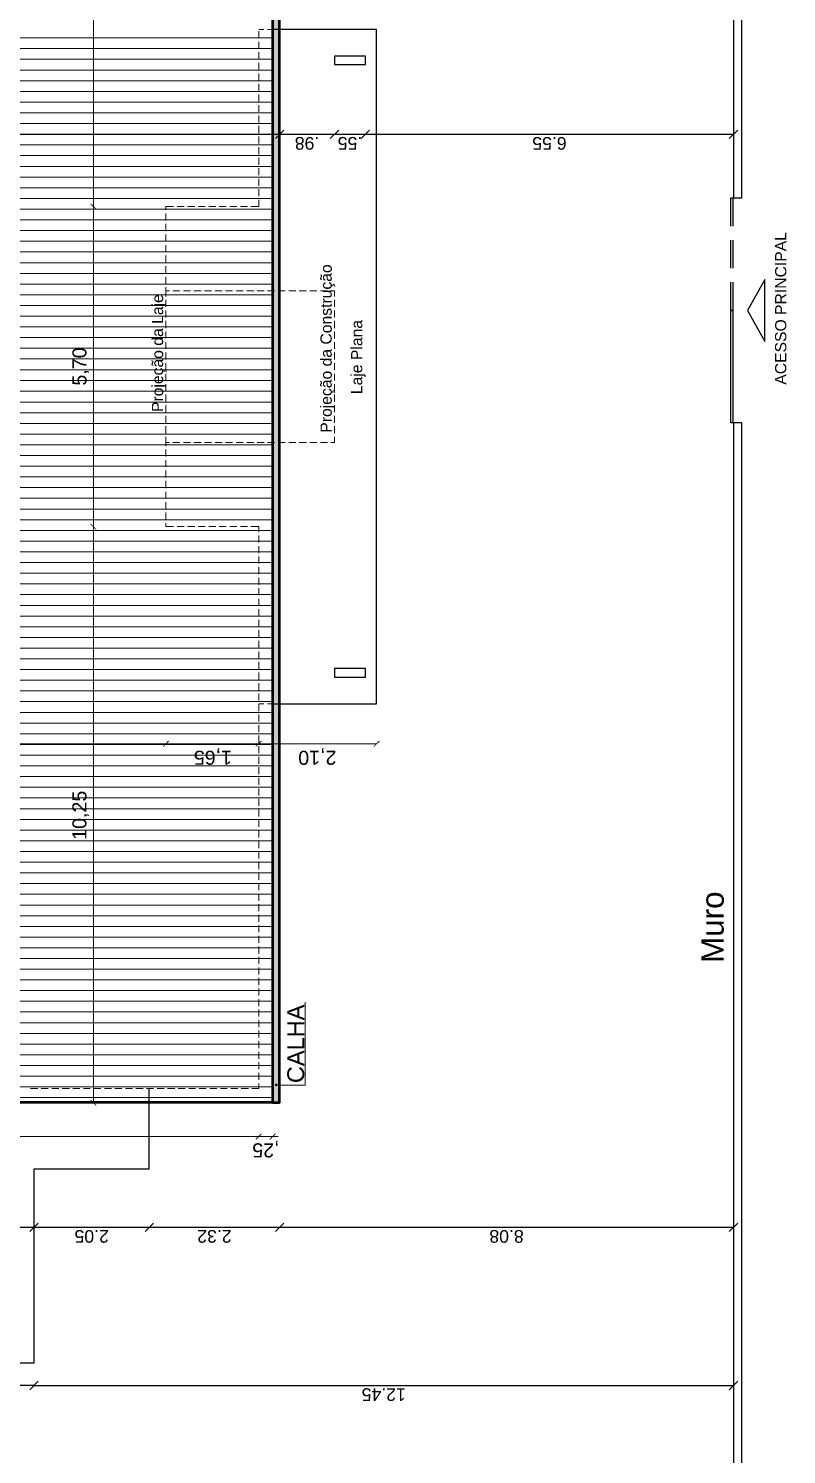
# Model space of a CAD drawing. Extents: x 3377 to 3790, y 1673 to 1846.
# Drawn here: x 3531.12 to 3544.61, y 1797.91 to 1823.29 of the extents above; entities that cross this region are included whole.
import ezdxf

# ---------------------------------------------------------------- set-up
doc = ezdxf.new("R2010")
doc.units = 0
doc.header["$LTSCALE"] = 2
doc.header["$PDMODE"] = 32
doc.linetypes.add('HIDDEN', pattern=[0.375, 0.25, -0.125])
for name, color, linetype in [('F-VT-GREIDE', 6, 'Continuous'), ('LCL - COTAS', 30, 'Continuous'), ('PDF11_Text', 7, 'Continuous'), ('PDF11_Texto', 7, 'Continuous'), ('PDF5_0', 7, 'Continuous'), ('PDF5_13-CORTE', 7, 'Continuous'), ('PDF5_A-PROJEÇÃO', 7, 'Continuous'), ('PDF5_COTAS', 7, 'Continuous'), ('PDF5_Text', 7, 'Continuous')]:
    doc.layers.add(name, color=color, linetype=linetype)
doc.layers.add('PDF5_19-COBERTA', color=7, linetype='Continuous', true_color=0xb8b8b8)
doc.styles.add('Annotative', font='arial.ttf')
doc.styles.add('PDF Arial', font='arial.ttf')
doc.styles.add('ROMANS', font='arial.ttf')
doc.dimstyles.new('1-150', dxfattribs={"dimscale": 1.5, "dimtxt": 0.15, "dimasz": 0.1, "dimexe": 0.05, "dimexo": 0.1, "dimgap": 0.03, "dimtad": 1, "dimzin": 5, "dimdsep": 46, "dimtxsty": 'ROMANS', "dimblk": 'OBLIQUE', "dimcen": 0, "dimse1": 1, "dimse2": 1, "dimclrd": 256, "dimclre": 256, "dimclrt": 2, "dimadec": 0, "dimazin": 0, "dimtfac": 1, "dimtofl": 0, "dimtmove": 2, "dimatfit": 3, "dimldrblk": 'OBLIQUE', "dimfxl": 0.04, "dimtolj": 1, "dimtzin": 1, "dimarcsym": 0})

# ---------------------------------------------------------------- blocks, each defined once
blk = doc.blocks.new('_Oblique')
at = {"color": 0, "linetype": 'ByBlock', "lineweight": -2}
blk.add_line((-0.5, -0.5), (0.5, 0.5), dxfattribs=at)
blk = doc.blocks.new('*D940')
at = {"layer": 'Defpoints', "color": 0, "transparency": 16777216}
for p in [(3385.724, 1690.495), (3385.724, 1689.294), (3385.724, 1689.294)]:
    blk.add_point(p, dxfattribs=at)
at = {"layer": 'LCL - COTAS', "lineweight": -2, "transparency": 16777216}
blk.add_line((3385.724, 1690.495), (3385.724, 1689.294), dxfattribs=at)
at = {"layer": 'LCL - COTAS', "lineweight": -2, "transparency": 16777216, "xscale": 0.15, "yscale": 0.15, "zscale": 0.15}
for p, rotation in [((3385.724, 1690.495), 90), ((3385.724, 1689.294), 270)]:
    blk.add_blockref('_Oblique', p, dxfattribs=dict(at, rotation=rotation))
at = {"layer": 'LCL - COTAS', "color": 2, "transparency": 16777216, "insert": (3385.564, 1689.894), "char_height": 0.225, "attachment_point": 5, "rotation": 90, "style": 'Annotative'}
blk.add_mtext('\\A1;1.20', dxfattribs=at)
blk = doc.blocks.new('*D941')
at = {"layer": 'Defpoints', "color": 0, "transparency": 16777216}
for p in [(3385.724, 1689.294), (3385.724, 1687.244), (3386.763, 1687.244)]:
    blk.add_point(p, dxfattribs=at)
at = {"layer": 'LCL - COTAS', "lineweight": -2, "transparency": 16777216}
blk.add_line((3385.724, 1689.294), (3385.724, 1687.244), dxfattribs=at)
at = {"layer": 'LCL - COTAS', "lineweight": -2, "transparency": 16777216, "xscale": 0.15, "yscale": 0.15, "zscale": 0.15}
for p, rotation in [((3385.724, 1689.294), 90), ((3385.724, 1687.244), 270)]:
    blk.add_blockref('_Oblique', p, dxfattribs=dict(at, rotation=rotation))
at = {"layer": 'LCL - COTAS', "color": 2, "transparency": 16777216, "insert": (3385.564, 1688.269), "char_height": 0.225, "attachment_point": 5, "rotation": 90, "style": 'Annotative'}
blk.add_mtext('\\A1;2.05', dxfattribs=at)
blk = doc.blocks.new('*D942')
at = {"layer": 'Defpoints', "color": 0, "transparency": 16777216}
for p in [(3382.908, 1690.494), (3383.313, 1690.494), (3383.313, 1689.294)]:
    blk.add_point(p, dxfattribs=at)
at = {"layer": 'LCL - COTAS', "lineweight": -2, "transparency": 16777216}
blk.add_line((3382.908, 1689.294), (3382.908, 1690.494), dxfattribs=at)
at = {"layer": 'LCL - COTAS', "lineweight": -2, "transparency": 16777216, "xscale": 0.15, "yscale": 0.15, "zscale": 0.15}
for p, rotation in [((3382.908, 1690.494), 90), ((3382.908, 1689.294), 270)]:
    blk.add_blockref('_Oblique', p, dxfattribs=dict(at, rotation=rotation))
at = {"layer": 'LCL - COTAS', "color": 2, "transparency": 16777216, "insert": (3382.748, 1689.894), "char_height": 0.225, "attachment_point": 5, "rotation": 90, "style": 'Annotative'}
blk.add_mtext('\\A1;1.20', dxfattribs=at)
blk = doc.blocks.new('*D955')
at = {"layer": 'Defpoints', "color": 0, "transparency": 16777216}
for p in [(3404.896, 1705.473), (3405.177, 1684.925), (3405.177, 1684.925)]:
    blk.add_point(p, dxfattribs=at)
at = {"layer": 'LCL - COTAS', "lineweight": -2, "transparency": 16777216}
blk.add_line((3405.177, 1705.473), (3405.177, 1684.925), dxfattribs=at)
at = {"layer": 'LCL - COTAS', "lineweight": -2, "transparency": 16777216, "xscale": 0.15, "yscale": 0.15, "zscale": 0.15}
for p, rotation in [((3405.177, 1705.473), 90), ((3405.177, 1684.925), 270)]:
    blk.add_blockref('_Oblique', p, dxfattribs=dict(at, rotation=rotation))
at = {"layer": 'LCL - COTAS', "color": 2, "transparency": 16777216, "insert": (3405.017, 1695.199), "char_height": 0.225, "attachment_point": 5, "rotation": 90, "style": 'Annotative'}
blk.add_mtext('\\A1;20.55', dxfattribs=at)
blk = doc.blocks.new('*D956')
at = {"layer": 'Defpoints', "color": 0, "transparency": 16777216}
for p in [(3405.177, 1684.925), (3405.177, 1683.947), (3406.417, 1683.947)]:
    blk.add_point(p, dxfattribs=at)
at = {"layer": 'LCL - COTAS', "lineweight": -2, "transparency": 16777216}
blk.add_line((3405.177, 1684.925), (3405.177, 1683.947), dxfattribs=at)
at = {"layer": 'LCL - COTAS', "lineweight": -2, "transparency": 16777216, "xscale": 0.15, "yscale": 0.15, "zscale": 0.15}
for p, rotation in [((3405.177, 1684.925), 90), ((3405.177, 1683.947), 270)]:
    blk.add_blockref('_Oblique', p, dxfattribs=dict(at, rotation=rotation))
at = {"layer": 'LCL - COTAS', "color": 2, "transparency": 16777216, "insert": (3405.017, 1684.436), "char_height": 0.225, "attachment_point": 5, "rotation": 90, "style": 'Annotative'}
blk.add_mtext('\\A1;.98', dxfattribs=at)
blk = doc.blocks.new('*D957')
at = {"layer": 'Defpoints', "color": 0, "transparency": 16777216}
for p in [(3406.417, 1683.947), (3405.177, 1683.397), (3406.417, 1683.397)]:
    blk.add_point(p, dxfattribs=at)
at = {"layer": 'LCL - COTAS', "lineweight": -2, "transparency": 16777216}
blk.add_line((3405.177, 1683.947), (3405.177, 1683.397), dxfattribs=at)
at = {"layer": 'LCL - COTAS', "lineweight": -2, "transparency": 16777216, "xscale": 0.15, "yscale": 0.15, "zscale": 0.15}
for p, rotation in [((3405.177, 1683.947), 90), ((3405.177, 1683.397), 270)]:
    blk.add_blockref('_Oblique', p, dxfattribs=dict(at, rotation=rotation))
at = {"layer": 'LCL - COTAS', "color": 2, "transparency": 16777216, "insert": (3405.018, 1683.672), "char_height": 0.225, "attachment_point": 5, "rotation": 90, "style": 'Annotative'}
blk.add_mtext('\\A1;.55', dxfattribs=at)
blk = doc.blocks.new('*D958')
at = {"layer": 'Defpoints', "color": 0, "transparency": 16777216}
for p in [(3406.417, 1683.397), (3405.149, 1676.847), (3405.177, 1676.847)]:
    blk.add_point(p, dxfattribs=at)
at = {"layer": 'LCL - COTAS', "lineweight": -2, "transparency": 16777216}
blk.add_line((3405.177, 1683.397), (3405.177, 1676.847), dxfattribs=at)
at = {"layer": 'LCL - COTAS', "lineweight": -2, "transparency": 16777216, "xscale": 0.15, "yscale": 0.15, "zscale": 0.15}
for p, rotation in [((3405.177, 1683.397), 90), ((3405.177, 1676.847), 270)]:
    blk.add_blockref('_Oblique', p, dxfattribs=dict(at, rotation=rotation))
at = {"layer": 'LCL - COTAS', "color": 2, "transparency": 16777216, "insert": (3405.017, 1680.122), "char_height": 0.225, "attachment_point": 5, "rotation": 90, "style": 'Annotative'}
blk.add_mtext('\\A1;6.55', dxfattribs=at)
blk = doc.blocks.new('*D960')
at = {"layer": 'Defpoints', "color": 0, "transparency": 16777216}
for p in [(3386.763, 1687.244), (3385.724, 1684.925), (3387.943, 1684.925)]:
    blk.add_point(p, dxfattribs=at)
at = {"layer": 'LCL - COTAS', "lineweight": -2, "transparency": 16777216}
blk.add_line((3385.724, 1687.244), (3385.724, 1684.925), dxfattribs=at)
at = {"layer": 'LCL - COTAS', "lineweight": -2, "transparency": 16777216, "xscale": 0.15, "yscale": 0.15, "zscale": 0.15}
for p, rotation in [((3385.724, 1687.244), 90), ((3385.724, 1684.925), 270)]:
    blk.add_blockref('_Oblique', p, dxfattribs=dict(at, rotation=rotation))
at = {"layer": 'LCL - COTAS', "color": 2, "transparency": 16777216, "insert": (3385.564, 1686.084), "char_height": 0.225, "attachment_point": 5, "rotation": 90, "style": 'Annotative'}
blk.add_mtext('\\A1;2.32', dxfattribs=at)
blk = doc.blocks.new('*D961')
at = {"layer": 'Defpoints', "color": 0, "transparency": 16777216}
for p in [(3387.943, 1684.925), (3385.724, 1676.847), (3385.765, 1676.847)]:
    blk.add_point(p, dxfattribs=at)
at = {"layer": 'LCL - COTAS', "lineweight": -2, "transparency": 16777216}
blk.add_line((3385.724, 1684.925), (3385.724, 1676.847), dxfattribs=at)
at = {"layer": 'LCL - COTAS', "lineweight": -2, "transparency": 16777216, "xscale": 0.15, "yscale": 0.15, "zscale": 0.15}
for p, rotation in [((3385.724, 1684.925), 90), ((3385.724, 1676.847), 270)]:
    blk.add_blockref('_Oblique', p, dxfattribs=dict(at, rotation=rotation))
at = {"layer": 'LCL - COTAS', "color": 2, "transparency": 16777216, "insert": (3385.564, 1680.886), "char_height": 0.225, "attachment_point": 5, "rotation": 90, "style": 'Annotative'}
blk.add_mtext('\\A1;8.08', dxfattribs=at)
blk = doc.blocks.new('*D962')
at = {"layer": 'Defpoints', "color": 0, "transparency": 16777216}
for p in [(3383.313, 1689.294), (3382.908, 1676.847), (3387.943, 1676.847)]:
    blk.add_point(p, dxfattribs=at)
at = {"layer": 'LCL - COTAS', "lineweight": -2, "transparency": 16777216}
blk.add_line((3382.908, 1689.294), (3382.908, 1676.847), dxfattribs=at)
at = {"layer": 'LCL - COTAS', "lineweight": -2, "transparency": 16777216, "xscale": 0.15, "yscale": 0.15, "zscale": 0.15}
for p, rotation in [((3382.908, 1689.294), 90), ((3382.908, 1676.847), 270)]:
    blk.add_blockref('_Oblique', p, dxfattribs=dict(at, rotation=rotation))
at = {"layer": 'LCL - COTAS', "color": 2, "transparency": 16777216, "insert": (3382.748, 1683.071), "char_height": 0.225, "attachment_point": 5, "rotation": 90, "style": 'Annotative'}
blk.add_mtext('\\A1;12.45', dxfattribs=at)
blk = doc.blocks.new('A$C477fa223')
at = {"true_color": 0x00adad}
h = blk.add_hatch(color=134, dxfattribs=at)
h.dxf.hatch_style = 1
h.paths.add_polyline_path([(46.189, 9.144), (18.441, 9.144), (18.441, 9.021), (46.189, 9.021)])
for points in [[(13.811, 14.591), (13.811, 13.391), (17.261, 13.391), (17.261, 11.341), (18.691, 11.341)], [(18.441, 9.021), (18.441, 9.144), (46.189, 9.144), (46.189, 9.021), (18.441, 9.021)]]:
    blk.add_lwpolyline(points)
at = {"layer": 'F-VT-GREIDE'}
blk.add_lwpolyline([(34.541, 0.793), (60, 0.793), (60, 36.793), (0, 36.793), (0, 0.793), (30.541, 0.793), (30.541, 0.943), (0.15, 0.943), (0.15, 36.643), (59.85, 36.643), (59.85, 0.943), (34.541, 0.943)], close=True, dxfattribs=at)
at = {"layer": 'F-VT-GREIDE', "color": 2}
for points in [[(30.541, 0.993), (32.541, 0.993), (32.541, 0.956), (30.541, 0.956)], [(33.092, 0.384), (32.541, 0.696), (31.989, 0.384)]]:
    blk.add_lwpolyline(points, close=True, dxfattribs=at)
at = {"layer": 'F-VT-GREIDE', "color": 1, "linetype": 'HIDDEN'}
blk.add_lwpolyline([(32.541, 0.993), (34.541, 0.993), (34.541, 0.956), (32.541, 0.956)], close=True, dxfattribs=at)
at = {"layer": 'PDF11_Texto', "lineweight": 0}
blk.add_lwpolyline([(18.754, 9.079), (18.754, 8.563), (20.231, 8.563)], dxfattribs=at)
blk.add_circle((18.755, 9.079), 0.0164, dxfattribs=at)
at = {"layer": 'PDF11_Texto', "transparency": 33554559}
for points in [[(18.739, 9.081), (18.77, 9.08), (18.738, 9.08)], [(18.77, 9.08), (18.738, 9.08), (18.77, 9.079)], [(18.738, 9.08), (18.77, 9.079), (18.738, 9.079)], [(18.77, 9.079), (18.738, 9.079), (18.77, 9.076)], [(18.738, 9.079), (18.77, 9.076), (18.738, 9.076)], [(18.77, 9.076), (18.738, 9.076), (18.77, 9.075)], [(18.738, 9.076), (18.77, 9.075), (18.739, 9.075)], [(18.74, 9.086), (18.769, 9.084), (18.739, 9.084)], [(18.769, 9.084), (18.739, 9.084), (18.77, 9.083)], [(18.739, 9.084), (18.77, 9.083), (18.739, 9.083)], [(18.77, 9.083), (18.739, 9.083), (18.77, 9.081)], [(18.739, 9.083), (18.77, 9.081), (18.739, 9.081)], [(18.77, 9.081), (18.739, 9.081), (18.77, 9.08)], [(18.77, 9.075), (18.739, 9.075), (18.77, 9.073)], [(18.739, 9.075), (18.77, 9.073), (18.739, 9.073)], [(18.77, 9.073), (18.739, 9.073), (18.769, 9.072)], [(18.739, 9.073), (18.769, 9.072), (18.739, 9.072)], [(18.769, 9.072), (18.739, 9.072), (18.769, 9.071)], [(18.739, 9.072), (18.769, 9.071), (18.74, 9.071)], [(18.741, 9.087), (18.769, 9.086), (18.74, 9.086)], [(18.769, 9.086), (18.74, 9.086), (18.769, 9.084)], [(18.769, 9.071), (18.74, 9.071), (18.768, 9.07)], [(18.74, 9.071), (18.768, 9.07), (18.741, 9.07)], [(18.742, 9.088), (18.768, 9.087), (18.741, 9.087)], [(18.768, 9.087), (18.741, 9.087), (18.769, 9.086)], [(18.768, 9.07), (18.741, 9.07), (18.767, 9.068)], [(18.741, 9.07), (18.767, 9.068), (18.742, 9.068)], [(18.744, 9.09), (18.766, 9.089), (18.742, 9.089)], [(18.766, 9.089), (18.742, 9.089), (18.767, 9.088)], [(18.742, 9.089), (18.767, 9.088), (18.742, 9.088)], [(18.767, 9.088), (18.742, 9.088), (18.768, 9.087)], [(18.767, 9.068), (18.742, 9.068), (18.766, 9.067)], [(18.742, 9.068), (18.766, 9.067), (18.742, 9.067)], [(18.766, 9.067), (18.742, 9.067), (18.765, 9.066)], [(18.742, 9.067), (18.765, 9.066), (18.744, 9.066)], [(18.746, 9.091), (18.765, 9.09), (18.744, 9.09)], [(18.765, 9.09), (18.744, 9.09), (18.766, 9.089)], [(18.765, 9.066), (18.744, 9.066), (18.764, 9.065)], [(18.744, 9.066), (18.764, 9.065), (18.746, 9.065)], [(18.747, 9.092), (18.764, 9.091), (18.746, 9.091)], [(18.764, 9.091), (18.746, 9.091), (18.765, 9.09)], [(18.764, 9.065), (18.746, 9.065), (18.762, 9.065)], [(18.746, 9.065), (18.762, 9.065), (18.747, 9.065)], [(18.748, 9.092), (18.762, 9.092), (18.747, 9.092)], [(18.762, 9.092), (18.747, 9.092), (18.764, 9.091)], [(18.762, 9.065), (18.747, 9.065), (18.76, 9.064)], [(18.747, 9.065), (18.76, 9.064), (18.748, 9.064)], [(18.75, 9.093), (18.76, 9.092), (18.748, 9.092)], [(18.76, 9.092), (18.748, 9.092), (18.762, 9.092)], [(18.76, 9.064), (18.748, 9.064), (18.759, 9.063)], [(18.748, 9.064), (18.759, 9.063), (18.75, 9.063)], [(18.751, 9.093), (18.759, 9.093), (18.75, 9.093)], [(18.759, 9.093), (18.75, 9.093), (18.76, 9.092)], [(18.759, 9.063), (18.75, 9.063), (18.758, 9.063)], [(18.75, 9.063), (18.758, 9.063), (18.751, 9.063)], [(18.753, 9.093), (18.758, 9.093), (18.751, 9.093)], [(18.758, 9.093), (18.751, 9.093), (18.759, 9.093)], [(18.751, 9.063), (18.753, 9.063), (18.756, 9.063)], [(18.751, 9.063), (18.758, 9.063), (18.756, 9.063)], [(18.754, 9.094), (18.756, 9.093), (18.753, 9.093)], [(18.756, 9.093), (18.753, 9.093), (18.758, 9.093)], [(18.753, 9.063), (18.756, 9.063), (18.754, 9.063)]]:
    blk.add_solid(points, dxfattribs=at)
at = {"layer": 'PDF5_0', "transparency": 33554559}
for points in [[(18.484, 12.39), (18.395, 12.28), (18.386, 12.288)], [(18.496, 12.382), (18.484, 12.39), (18.395, 12.28)], [(28.637, 12.288), (28.646, 12.28), (28.734, 12.39)], [(28.734, 12.39), (28.646, 12.28), (28.637, 12.288)], [(28.646, 12.28), (28.734, 12.39), (28.747, 12.382)], [(28.747, 12.382), (28.734, 12.39), (28.646, 12.28)], [(34.334, 12.288), (34.347, 12.28), (34.435, 12.39)], [(34.435, 12.39), (34.347, 12.28), (34.334, 12.288)], [(34.347, 12.28), (34.435, 12.39), (34.444, 12.382)], [(34.444, 12.382), (34.435, 12.39), (34.347, 12.28)], [(24.883, 11.002), (24.773, 11.091), (24.781, 11.099)], [(24.781, 11.099), (24.773, 11.091), (24.883, 11.002)], [(24.87, 10.989), (24.883, 11.002), (24.773, 11.091)], [(24.773, 11.091), (24.883, 11.002), (24.87, 10.989)], [(17.794, 9.448), (17.781, 9.44), (17.891, 9.351)], [(17.794, 9.448), (17.781, 9.44), (17.891, 9.351)], [(17.781, 9.44), (17.891, 9.351), (17.883, 9.338)], [(17.781, 9.44), (17.891, 9.351), (17.883, 9.338)], [(24.883, 9.351), (24.773, 9.44), (24.781, 9.448)], [(24.781, 9.448), (24.773, 9.44), (24.883, 9.351)], [(24.87, 9.338), (24.883, 9.351), (24.773, 9.44)], [(24.773, 9.44), (24.883, 9.351), (24.87, 9.338)], [(17.891, 9.101), (17.781, 9.19), (17.794, 9.199)], [(17.883, 9.089), (17.891, 9.101), (17.781, 9.19)], [(24.781, 7.349), (24.773, 7.341), (24.883, 7.252)], [(24.773, 7.341), (24.883, 7.252), (24.87, 7.239)]]:
    blk.add_solid(points, dxfattribs=at)
at = {"layer": 'PDF5_13-CORTE', "lineweight": 50}
blk.add_lwpolyline([(18.441, 29.442), (46.189, 29.442), (46.189, 9.144), (18.441, 9.144)], close=True, dxfattribs=at)
blk.add_lwpolyline([(18.441, 9.144), (18.441, 9.021), (46.189, 9.021), (46.189, 9.144)], dxfattribs=at)
at = {"layer": 'PDF5_13-CORTE', "lineweight": 25}
blk.add_lwpolyline([(25.539, 9.144), (25.539, 7.294), (37.542, 7.294), (37.542, 9.144)], dxfattribs=at)
for points in [[(26.013, 8.043), (26.013, 7.493), (26.165, 7.493), (26.165, 8.043)], [(36.916, 8.043), (36.916, 7.493), (37.068, 7.493), (37.068, 8.043)]]:
    blk.add_lwpolyline(points, close=True, dxfattribs=at)
at = {"layer": 'PDF5_19-COBERTA', "lineweight": 20}
for points in [[(18.53, 29.442), (18.53, 9.144)], [(18.721, 29.442), (18.721, 9.144)], [(18.911, 29.442), (18.911, 9.144)], [(19.101, 29.442), (19.101, 9.144)], [(19.292, 29.442), (19.292, 9.144)], [(19.482, 29.442), (19.482, 9.144)], [(19.673, 29.442), (19.673, 9.144)], [(19.863, 29.442), (19.863, 9.144)], [(20.054, 29.442), (20.054, 9.144)], [(20.244, 29.442), (20.244, 9.144)], [(20.435, 29.442), (20.435, 9.144)], [(20.625, 29.442), (20.625, 9.144)], [(20.816, 29.442), (20.816, 9.144)], [(21.006, 29.442), (21.006, 9.144)], [(21.197, 29.442), (21.197, 9.144)], [(21.387, 29.442), (21.387, 9.144)], [(21.577, 29.442), (21.577, 9.144)], [(21.768, 29.442), (21.768, 9.144)], [(21.958, 29.442), (21.958, 9.144)], [(22.149, 29.442), (22.149, 9.144)], [(22.339, 29.442), (22.339, 9.144)], [(22.53, 29.442), (22.53, 9.144)], [(22.72, 29.442), (22.72, 9.144)], [(22.911, 29.442), (22.911, 9.144)], [(23.101, 29.442), (23.101, 9.144)], [(23.292, 29.442), (23.292, 9.144)], [(23.482, 29.442), (23.482, 9.144)], [(23.672, 29.442), (23.672, 9.144)], [(23.863, 29.442), (23.863, 9.144)], [(24.053, 29.442), (24.053, 9.144)], [(24.244, 29.442), (24.244, 9.144)], [(24.434, 29.442), (24.434, 9.144)], [(24.625, 29.442), (24.625, 9.144)], [(24.815, 29.442), (24.815, 9.144)], [(25.006, 29.442), (25.006, 9.144)], [(25.196, 29.442), (25.196, 9.144)], [(25.387, 29.442), (25.387, 9.144)], [(25.577, 29.442), (25.577, 9.144)], [(25.768, 29.442), (25.768, 9.144)], [(25.958, 29.442), (25.958, 9.144)], [(26.148, 29.442), (26.148, 9.144)], [(26.339, 29.442), (26.339, 9.144)], [(26.529, 29.442), (26.529, 9.144)], [(26.72, 29.442), (26.72, 9.144)], [(26.91, 29.442), (26.91, 9.144)], [(27.101, 29.442), (27.101, 9.144)], [(27.291, 29.442), (27.291, 9.144)], [(27.482, 29.442), (27.482, 9.144)], [(27.672, 29.442), (27.672, 9.144)], [(27.863, 29.442), (27.863, 9.144)], [(28.053, 29.442), (28.053, 9.144)], [(28.243, 29.442), (28.243, 9.144)], [(28.434, 29.442), (28.434, 9.144)], [(28.624, 29.442), (28.624, 9.144)], [(28.815, 29.442), (28.815, 9.144)], [(29.005, 29.442), (29.005, 9.144)], [(29.196, 29.442), (29.196, 9.144)], [(29.386, 29.442), (29.386, 9.144)], [(29.577, 29.442), (29.577, 9.144)], [(29.767, 29.442), (29.767, 9.144)], [(29.958, 29.442), (29.958, 9.144)], [(30.148, 29.442), (30.148, 9.144)], [(30.339, 29.442), (30.339, 9.144)], [(30.529, 29.442), (30.529, 9.144)], [(30.719, 29.442), (30.719, 9.144)], [(30.91, 29.442), (30.91, 9.144)], [(31.105, 29.442), (31.105, 9.144)], [(31.295, 29.442), (31.295, 9.144)], [(31.485, 29.442), (31.485, 9.144)], [(31.676, 29.442), (31.676, 9.144)], [(31.866, 29.442), (31.866, 9.144)], [(32.057, 29.442), (32.057, 9.144)], [(32.247, 29.442), (32.247, 9.144)], [(32.438, 29.442), (32.438, 9.144)], [(32.628, 29.442), (32.628, 9.144)], [(32.819, 29.442), (32.819, 9.144)], [(33.009, 29.442), (33.009, 9.144)], [(33.2, 29.442), (33.2, 9.144)], [(33.39, 29.442), (33.39, 9.144)], [(33.581, 29.442), (33.581, 9.144)], [(33.771, 29.442), (33.771, 9.144)], [(33.961, 29.442), (33.961, 9.144)], [(34.152, 29.442), (34.152, 9.144)], [(34.342, 29.442), (34.342, 9.144)], [(34.533, 29.442), (34.533, 9.144)], [(34.723, 29.442), (34.723, 9.144)], [(34.914, 29.442), (34.914, 9.144)], [(35.104, 29.442), (35.104, 9.144)], [(35.295, 29.442), (35.295, 9.144)], [(35.485, 29.442), (35.485, 9.144)], [(35.676, 29.442), (35.676, 9.144)], [(35.866, 29.442), (35.866, 9.144)], [(36.056, 29.442), (36.056, 9.144)], [(36.247, 29.442), (36.247, 9.144)], [(36.437, 29.442), (36.437, 9.144)], [(36.628, 29.442), (36.628, 9.144)], [(36.818, 29.442), (36.818, 9.144)], [(37.009, 29.442), (37.009, 9.144)], [(37.199, 29.442), (37.199, 9.144)], [(37.39, 29.442), (37.39, 9.144)]]:
    blk.add_lwpolyline(points, dxfattribs=at)
at = {"layer": 'PDF5_A-PROJEÇÃO', "lineweight": 18}
for points in [[(18.691, 13.325), (18.691, 13.452)], [(18.691, 13.139), (18.691, 13.262)], [(18.691, 12.949), (18.691, 13.076)], [(18.691, 12.762), (18.691, 12.889)], [(18.691, 12.576), (18.691, 12.699)], [(18.691, 12.39), (18.691, 12.513)], [(18.691, 12.2), (18.691, 12.326)], [(18.691, 12.013), (18.691, 12.136)], [(18.691, 11.827), (18.691, 11.95)], [(18.691, 11.637), (18.691, 11.764)], [(18.691, 11.45), (18.691, 11.577)], [(18.691, 11.264), (18.691, 11.387)], [(18.691, 11.074), (18.691, 11.201)], [(18.691, 10.887), (18.691, 11.014)], [(28.692, 10.909), (28.692, 11.044), (28.751, 11.044)], [(28.815, 11.044), (28.942, 11.044)], [(29.001, 11.044), (29.128, 11.044)], [(29.192, 11.044), (29.314, 11.044)], [(29.378, 11.044), (29.505, 11.044)], [(29.564, 11.044), (29.691, 11.044)], [(29.754, 11.044), (29.877, 11.044)], [(29.941, 11.044), (30.063, 11.044)], [(30.127, 11.044), (30.19, 11.044), (30.19, 10.981)], [(30.19, 11.044), (30.292, 11.044)], [(30.19, 10.921), (30.19, 10.794)], [(30.351, 11.044), (30.478, 11.044)], [(30.542, 11.044), (30.664, 11.044)], [(30.728, 11.044), (30.855, 11.044)], [(30.914, 11.044), (31.041, 11.044)], [(31.105, 11.044), (31.227, 11.044)], [(31.291, 11.044), (31.414, 11.044)], [(31.477, 11.044), (31.604, 11.044)], [(31.667, 11.044), (31.79, 11.044)], [(31.854, 11.044), (31.976, 11.044)], [(32.04, 11.044), (32.167, 11.044)], [(32.226, 11.044), (32.353, 11.044)], [(32.417, 11.044), (32.539, 11.044)], [(32.603, 11.044), (32.73, 11.044)], [(32.789, 11.044), (32.891, 11.044)], [(32.891, 10.981), (32.891, 11.044), (32.954, 11.044)], [(32.891, 10.794), (32.891, 10.921)], [(33.013, 11.044), (33.14, 11.044)], [(33.204, 11.044), (33.327, 11.044)], [(33.39, 11.044), (33.517, 11.044)], [(33.576, 11.044), (33.703, 11.044)], [(33.767, 11.044), (33.889, 11.044)], [(33.953, 11.044), (34.08, 11.044)], [(34.139, 11.044), (34.266, 11.044)], [(34.33, 11.044), (34.389, 11.044), (34.389, 10.909)], [(18.691, 10.701), (18.691, 10.824)], [(28.692, 10.718), (28.692, 10.845)], [(30.19, 10.731), (30.19, 10.608)], [(32.891, 10.608), (32.891, 10.731)], [(34.389, 10.845), (34.389, 10.718)], [(18.691, 10.515), (18.691, 10.638)], [(18.691, 10.325), (18.691, 10.452)], [(28.692, 10.532), (28.692, 10.659)], [(28.692, 10.346), (28.692, 10.468)], [(30.19, 10.545), (30.19, 10.418)], [(32.891, 10.418), (32.891, 10.545)], [(34.389, 10.659), (34.389, 10.532)], [(34.389, 10.468), (34.389, 10.346)], [(18.691, 10.138), (18.691, 10.261)], [(28.692, 10.155), (28.692, 10.282)], [(30.19, 10.358), (30.19, 10.231)], [(30.19, 10.168), (30.19, 10.045)], [(32.891, 10.231), (32.891, 10.358)], [(32.891, 10.045), (32.891, 10.168)], [(34.389, 10.282), (34.389, 10.155)], [(18.691, 9.952), (18.691, 10.075)], [(28.692, 9.969), (28.692, 10.096)], [(28.692, 9.783), (28.692, 9.906)], [(30.19, 9.982), (30.19, 9.859)], [(32.891, 9.859), (32.891, 9.982)], [(34.389, 10.096), (34.389, 9.969)], [(34.389, 9.906), (34.389, 9.783)], [(18.691, 9.762), (18.691, 9.889)], [(18.691, 9.575), (18.691, 9.702)], [(28.692, 9.592), (28.692, 9.719)], [(30.19, 9.796), (30.19, 9.669)], [(32.891, 9.669), (32.891, 9.796)], [(34.389, 9.719), (34.389, 9.592)], [(18.784, 9.393), (18.691, 9.393), (18.691, 9.512)], [(18.97, 9.393), (18.848, 9.393)], [(19.161, 9.393), (19.034, 9.393)], [(19.347, 9.393), (19.22, 9.393)], [(19.533, 9.393), (19.41, 9.393)], [(19.724, 9.393), (19.597, 9.393)], [(19.91, 9.393), (19.783, 9.393)], [(20.096, 9.393), (19.973, 9.393)], [(20.282, 9.393), (20.16, 9.393)], [(20.473, 9.393), (20.346, 9.393)], [(20.659, 9.393), (20.532, 9.393)], [(20.845, 9.393), (20.723, 9.393)], [(21.036, 9.393), (20.909, 9.393)], [(21.222, 9.393), (21.095, 9.393)], [(21.408, 9.393), (21.285, 9.393)], [(21.599, 9.393), (21.472, 9.393)], [(21.785, 9.393), (21.658, 9.393)], [(21.971, 9.393), (21.848, 9.393)], [(22.157, 9.393), (22.035, 9.393)], [(22.348, 9.393), (22.221, 9.393)], [(22.534, 9.393), (22.407, 9.393)], [(22.72, 9.393), (22.597, 9.393)], [(22.911, 9.393), (22.784, 9.393)], [(23.097, 9.393), (22.97, 9.393)], [(23.283, 9.393), (23.16, 9.393)], [(23.474, 9.393), (23.347, 9.393)], [(23.66, 9.393), (23.533, 9.393)], [(23.846, 9.393), (23.723, 9.393)], [(24.032, 9.393), (23.909, 9.393)], [(24.223, 9.393), (24.096, 9.393)], [(24.409, 9.393), (24.286, 9.393)], [(24.595, 9.393), (24.472, 9.393)], [(24.786, 9.393), (24.659, 9.393)], [(24.972, 9.393), (24.845, 9.393)], [(25.158, 9.393), (25.035, 9.393)], [(25.349, 9.393), (25.222, 9.393)], [(25.535, 9.393), (25.408, 9.393)], [(25.539, 9.3), (25.539, 9.393)], [(25.721, 9.393), (25.598, 9.393)], [(25.907, 9.393), (25.784, 9.393)], [(26.098, 9.393), (25.971, 9.393)], [(26.284, 9.393), (26.161, 9.393)], [(26.47, 9.393), (26.347, 9.393)], [(26.661, 9.393), (26.534, 9.393)], [(26.847, 9.393), (26.72, 9.393)], [(27.033, 9.393), (26.91, 9.393)], [(27.223, 9.393), (27.096, 9.393)], [(27.41, 9.393), (27.283, 9.393)], [(27.596, 9.393), (27.473, 9.393)], [(27.782, 9.393), (27.659, 9.393)], [(27.973, 9.393), (27.846, 9.393)], [(28.159, 9.393), (28.036, 9.393)], [(28.345, 9.393), (28.222, 9.393)], [(28.536, 9.393), (28.409, 9.393)], [(28.692, 9.533), (28.692, 9.393), (28.595, 9.393)], [(30.19, 9.605), (30.19, 9.482)], [(30.19, 9.419), (30.19, 9.296)], [(32.891, 9.482), (32.891, 9.605)], [(32.891, 9.296), (32.891, 9.419)], [(34.507, 9.393), (34.389, 9.393), (34.389, 9.533)], [(34.698, 9.393), (34.571, 9.393)], [(34.884, 9.393), (34.757, 9.393)], [(35.07, 9.393), (34.948, 9.393)], [(35.261, 9.393), (35.134, 9.393)], [(35.447, 9.393), (35.32, 9.393)], [(35.633, 9.393), (35.511, 9.393)], [(35.824, 9.393), (35.697, 9.393)], [(36.01, 9.393), (35.883, 9.393)], [(36.196, 9.393), (36.073, 9.393)], [(36.382, 9.393), (36.26, 9.393)], [(36.573, 9.393), (36.446, 9.393)], [(36.759, 9.393), (36.632, 9.393)], [(36.945, 9.393), (36.823, 9.393)], [(37.136, 9.393), (37.009, 9.393)], [(37.322, 9.393), (37.195, 9.393)], [(37.508, 9.393), (37.385, 9.393)], [(37.542, 9.3), (37.542, 9.393)], [(25.539, 9.144), (25.539, 9.237)], [(30.19, 9.233), (30.19, 9.106)], [(32.891, 9.106), (32.891, 9.233)], [(37.542, 9.144), (37.542, 9.237)], [(30.19, 9.046), (30.19, 8.919)], [(32.891, 8.919), (32.891, 9.046)], [(30.19, 8.856), (30.19, 8.733)], [(30.19, 8.67), (30.19, 8.543)], [(32.891, 8.733), (32.891, 8.856)], [(32.891, 8.543), (32.891, 8.67)], [(30.19, 8.483), (30.19, 8.357)], [(32.891, 8.357), (32.891, 8.483)], [(30.19, 8.293), (30.19, 8.17)], [(32.891, 8.17), (32.891, 8.293)], [(30.19, 8.107), (30.19, 8.043), (30.292, 8.043)], [(30.351, 8.043), (30.478, 8.043)], [(30.542, 8.043), (30.664, 8.043)], [(30.728, 8.043), (30.855, 8.043)], [(30.914, 8.043), (31.041, 8.043)], [(31.105, 8.043), (31.227, 8.043)], [(31.291, 8.043), (31.414, 8.043)], [(31.477, 8.043), (31.604, 8.043)], [(31.667, 8.043), (31.79, 8.043)], [(31.854, 8.043), (31.976, 8.043)], [(32.04, 8.043), (32.167, 8.043)], [(32.226, 8.043), (32.353, 8.043)], [(32.417, 8.043), (32.539, 8.043)], [(32.603, 8.043), (32.73, 8.043)], [(32.789, 8.043), (32.891, 8.043), (32.891, 8.107)]]:
    blk.add_lwpolyline(points, dxfattribs=at)
at = {"layer": 'PDF5_COTAS', "lineweight": 13}
for points in [[(24.828, 7.294), (24.828, 9.393), (24.828, 11.044), (24.828, 29.569)], [(17.836, 9.393), (17.836, 29.193)], [(46.189, 12.335), (34.389, 12.335), (28.692, 12.335), (18.441, 12.335)], [(17.836, 9.046), (17.836, 9.144), (17.836, 9.393), (17.836, 9.495)]]:
    blk.add_lwpolyline(points, dxfattribs=at)
at = {"layer": 'PDF11_Text', "insert": (18.788, 8.579), "char_height": 0.3, "attachment_point": 7, "style": 'PDF Arial'}
blk.add_mtext('CALHA', dxfattribs=at)
at = {"layer": 'PDF5_Text', "attachment_point": 7, "style": 'PDF Arial'}
for s, insert, char_height in [('10,25', (23.118, 12.412), 0.25), ('5,70', (31.202, 12.412), 0.25), ('Projeção da Laje', (30.732, 11.032), 0.19998), ('Projeção da Construção', (30.364, 8.031), 0.19998), ('Laje Plana', (31.05, 7.489), 0.2), ('Muro', (20.926, 1.112), 0.4), ('ACESSO PRINCIPAL', (31.218, 0), 0.19998)]:
    blk.add_mtext(s, dxfattribs=dict(at, insert=insert, char_height=char_height))
at = {"layer": 'PDF5_Text', "char_height": 0.25, "attachment_point": 7, "rotation": 90, "style": 'PDF Arial'}
for s, insert in [('1,65', (24.75, 9.867)), (',25', (17.763, 9.021)), ('2,10', (24.75, 8.009))]:
    blk.add_mtext(s, dxfattribs=dict(at, insert=insert))
at = {"layer": 'LCL - COTAS'}
for base, p1, p2, picture, middle in [((35.676, 9.021), (35.394, 29.569), (35.676, 9.021), '*D955', (35.516, 19.295)), ((13.406, 14.591), (13.811, 13.391), (13.811, 14.591), '*D942', (13.246, 13.991)), ((16.222, 13.391), (16.222, 14.591), (16.222, 13.391), '*D940', (16.062, 13.991)), ((13.406, 0.943), (13.811, 13.391), (18.441, 0.943), '*D962', (13.246, 7.167)), ((16.222, 11.341), (16.222, 13.391), (17.261, 11.341), '*D941', (16.062, 12.366)), ((16.222, 9.021), (17.261, 11.341), (18.441, 9.021), '*D960', (16.062, 10.181)), ((16.222, 0.943), (18.441, 9.021), (16.263, 0.943), '*D961', (16.062, 4.982)), ((35.676, 8.043), (35.676, 9.021), (36.916, 8.043), '*D956', (35.516, 8.532)), ((35.676, 7.493), (36.916, 8.043), (36.916, 7.493), '*D957', (35.516, 7.768)), ((35.676, 0.943), (36.916, 7.493), (35.648, 0.943), '*D958', (35.516, 4.218))]:
    dim = blk.add_linear_dim(base=base, p1=p1, p2=p2, angle=90, dimstyle='1-150', override={"dimtxsty": 'Annotative'}, dxfattribs=at)
    dim.commit()
    dim.dimension.update_dxf_attribs({"geometry": picture, "text_midpoint": middle, "insert": (-3369.502, -1675.904)})

msp = doc.modelspace()

# ---------------------------------------------------------------- block references
at = {"layer": 'F-VT-GREIDE', "rotation": 90}
msp.add_blockref('A$C477fa223', (3544.606, 1785.731), dxfattribs=at)

doc.saveas('drawing.dxf')
